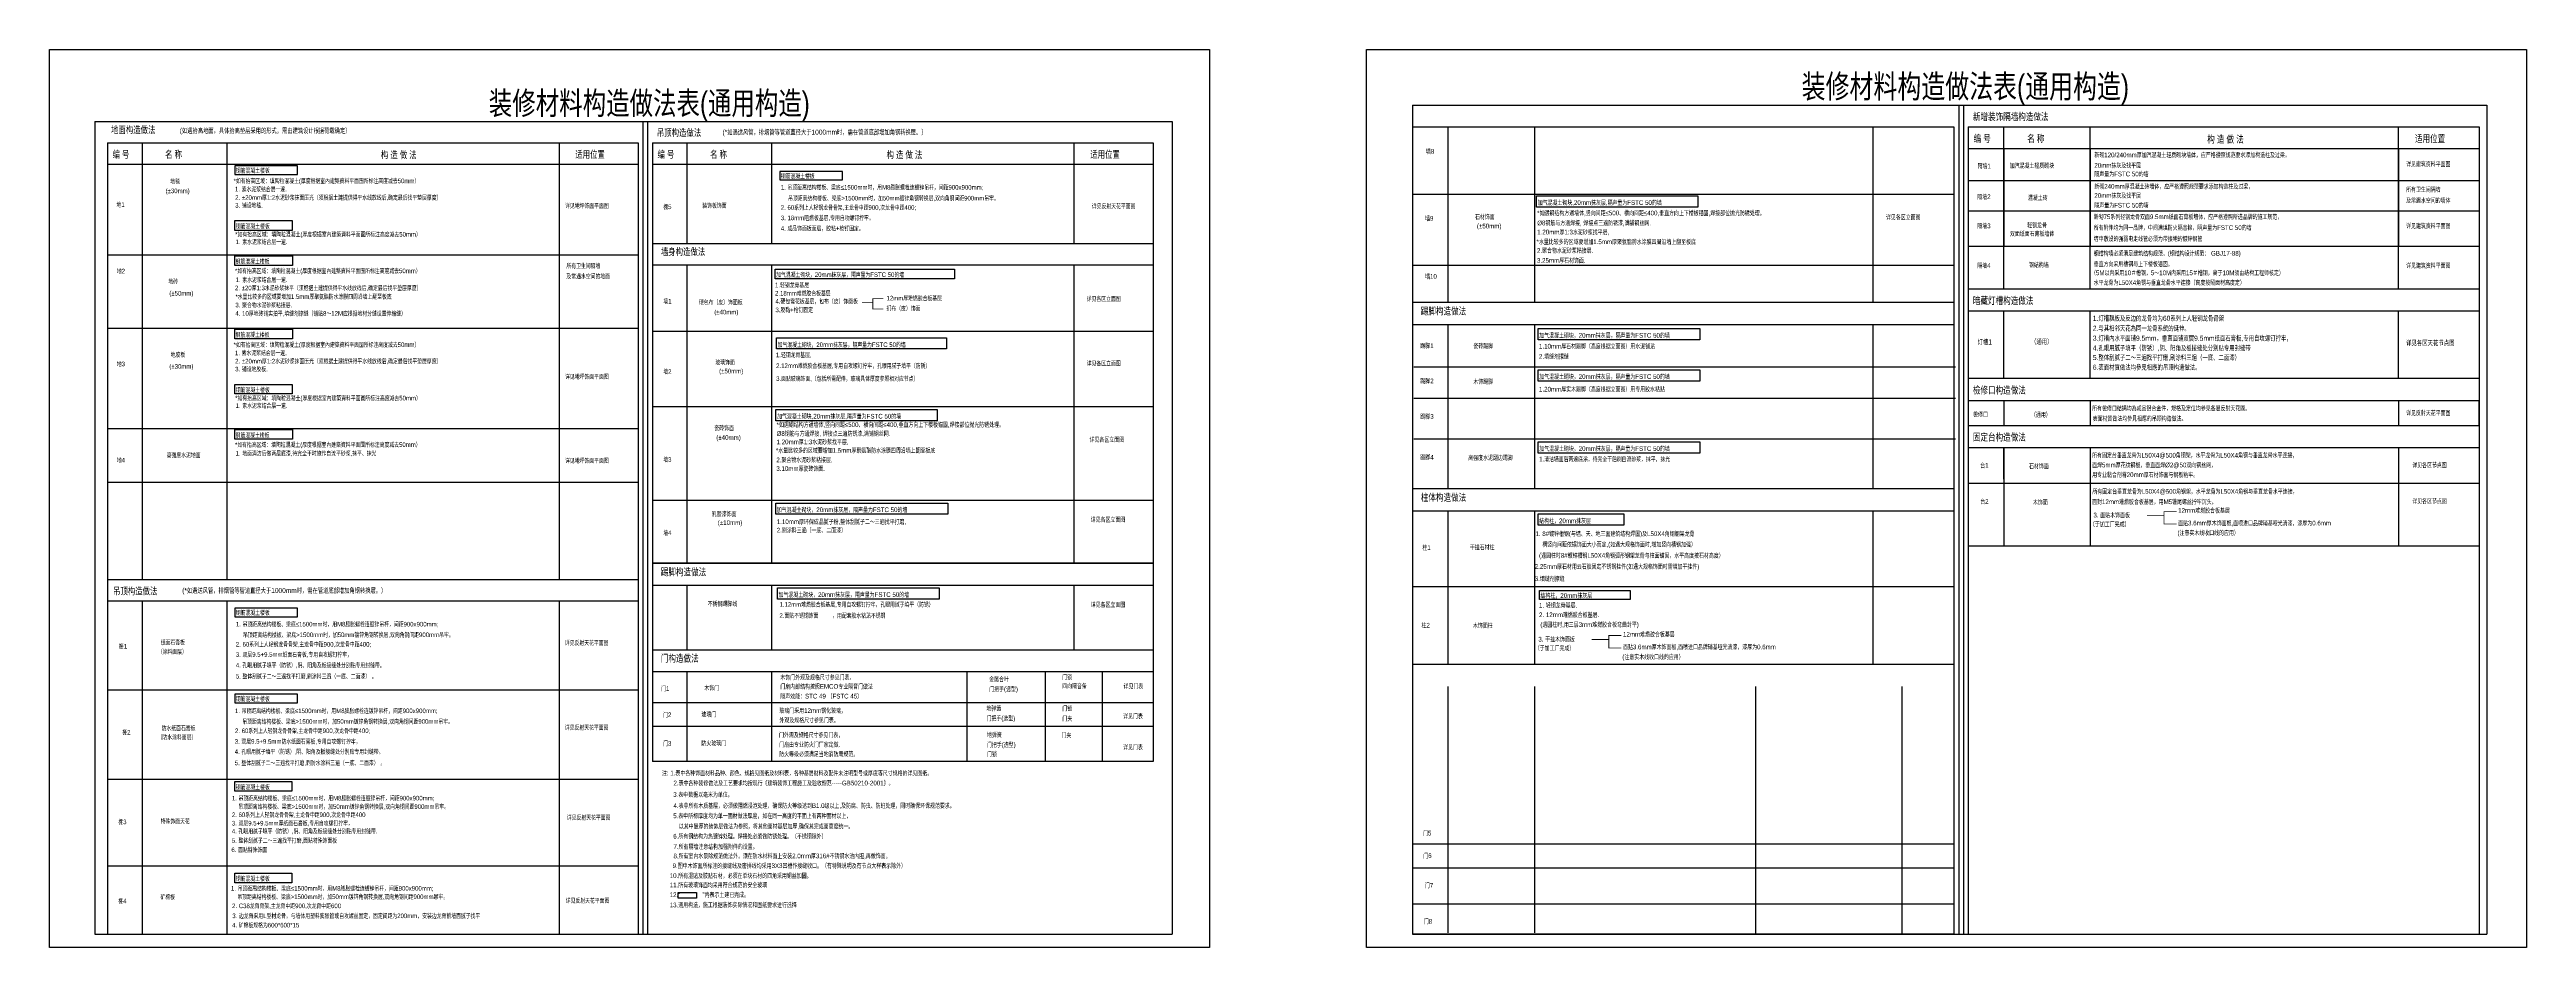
# Model space of a CAD drawing. Header units: millimetres. Extents: x -108685 to 756730, y -311791 to -113.
# Drawn here: x 40106 to 41223, y -518 to -113 of the extents above; entities that cross this region are included whole.
import ezdxf
from ezdxf.enums import TextEntityAlignment as Align

# ---------------------------------------------------------------- set-up
doc = ezdxf.new("R2010")
doc.units = ezdxf.units.MM
doc.layers.add('W-文字', color=35, linetype='Continuous')
doc.layers.add('名称', color=50, linetype='Continuous')
doc.styles.add('-宋体', font='arial.ttf', dxfattribs={"width": 0.75})

msp = doc.modelspace()

# ---------------------------------------------------------------- linework, layer by layer
at = {"layer": 'W-文字', "color": 44}
for points in [[(40105.7, -113), (40628.9, -113), (40628.9, -518.1), (40105.7, -518.1)], [(40699.7, -113), (41222.9, -113), (41222.9, -518.1), (40699.7, -518.1)]]:
    msp.add_lwpolyline(points, close=True, dxfattribs=at)
at = {"layer": '名称', "color": 44}
for p, q in [((40720.4, -138.1), (41205, -138.1)), ((40720.4, -138.1), (40720.4, -512.2)), ((41205, -138.1), (41205, -512.2)), ((40126.1, -145.4), (40612, -145.4)), ((40126.1, -145.4), (40126.1, -512.2)), ((40131.8, -155.1), (40371.2, -155.1)), ((40131.8, -155.1), (40131.8, -512.2)), ((40147.5, -155.1), (40147.5, -352.2)), ((40185.7, -155.1), (40185.7, -352.2)), ((40335.5, -155.1), (40335.5, -352.2)), ((40371.2, -155.1), (40371.2, -512.2)), ((40377.6, -155.1), (40603.5, -155.1)), ((40377.6, -155.1), (40377.6, -434.3)), ((40393.3, -200.5), (40393.3, -155.1)), ((40431.5, -200.5), (40431.5, -155.1)), ((40567.9, -200.5), (40567.9, -155.1)), ((40603.5, -155.1), (40603.5, -434.3)), ((40612, -145.4), (40612, -512.2)), ((40720.4, -147.9), (40720.4, -511.5)), ((40720.4, -147.9), (40964.6, -147.9)), ((40736.4, -147.9), (40736.4, -227.2)), ((40775.4, -147.9), (40775.4, -227.2)), ((40928.2, -227.2), (40928.2, -147.9)), ((40964.6, -147.9), (40964.6, -512.2)), ((40971.1, -147.9), (41201.6, -147.9)), ((40971.1, -147.9), (40971.1, -512.2)), ((40971.1, -147.9), (41201.6, -147.9)), ((40971.1, -147.9), (41201.6, -147.9)), ((40971.1, -147.9), (40971.1, -221.1)), ((40987.1, -221.1), (40987.1, -147.9)), ((41026.1, -221.1), (41026.1, -147.9)), ((41165.2, -221.1), (41165.2, -147.9)), ((41201.6, -147.9), (41201.6, -512.2)), ((41201.6, -147.9), (41201.6, -221.1)), ((40371.2, -164.8), (40131.8, -164.8)), ((40603.5, -164.8), (40377.6, -164.8)), ((40603.5, -164.8), (40377.6, -164.8)), ((41201.6, -157.8), (40971.1, -157.8)), ((41201.6, -157.8), (40971.1, -157.8)), ((41201.6, -157.8), (40971.1, -157.8)), ((40987.1, -157.8), (40987.1, -201.5)), ((41026.1, -157.8), (41026.1, -201.5)), ((41165.2, -157.8), (41165.2, -201.5)), ((40964.8, -178.4), (40720.5, -178.4)), ((41201.6, -172.2), (40971.1, -172.2)), ((41201.6, -185.9), (40971.1, -185.9)), ((40377.6, -200.5), (40603.5, -200.5)), ((40377.6, -200.5), (40603.5, -200.5)), ((40371.2, -205.8), (40131.8, -205.8)), ((40377.6, -210.2), (40603.5, -210.2)), ((40393.3, -344.8), (40393.3, -210.2)), ((40431.5, -344.8), (40431.5, -210.2)), ((40567.9, -344.8), (40567.9, -210.2)), ((40964.8, -210.5), (40720.5, -210.5)), ((41201.6, -201.8), (40971.1, -201.8)), ((41201.6, -221.1), (40971.1, -221.1)), ((40964.6, -227.2), (40720.4, -227.2)), ((41201.6, -231), (40971.1, -231)), ((40971.1, -231), (40971.1, -261.4)), ((40987.1, -261.4), (40987.1, -231)), ((41026.1, -261.4), (41026.1, -231)), ((41165.2, -261.4), (41165.2, -231)), ((41201.6, -231), (41201.6, -261.4)), ((40371.2, -238.9), (40131.8, -238.9)), ((40377.6, -240), (40603.5, -240)), ((40720.4, -237), (40964.6, -237)), ((40736.4, -237), (40736.4, -311.2)), ((40775.4, -237), (40775.4, -311.2)), ((40928.2, -311.2), (40928.2, -237)), ((40965.3, -256.3), (40721, -256.3)), ((41201.6, -261.4), (40971.1, -261.4)), ((40377.6, -274), (40603.5, -274)), ((40965.3, -270.4), (40721, -270.4)), ((40971.1, -271.3), (41201.6, -271.3)), ((40971.1, -271.3), (40971.1, -282.6)), ((40987.1, -271.3), (40987.1, -282.6)), ((41026.1, -271.3), (41026.1, -282.6)), ((41165.2, -271.3), (41165.2, -282.6)), ((41201.6, -282.6), (41201.6, -271.3)), ((40371.2, -284.2), (40131.8, -284.2)), ((40965.3, -288.8), (40721, -288.8)), ((40971.1, -282.6), (41201.6, -282.6)), ((40971.1, -292.5), (41201.6, -292.5)), ((40971.1, -292.5), (40971.1, -325.1)), ((40987.1, -306.8), (40987.1, -292.5)), ((40987.1, -292.5), (40987.1, -337.1)), ((41026.1, -292.5), (41026.1, -337.1)), ((41165.2, -292.5), (41165.2, -337.1)), ((41201.6, -292.5), (41201.6, -325.1)), ((40371.2, -308.4), (40131.8, -308.4)), ((40964.6, -311.2), (40720.4, -311.2)), ((41201.6, -308.8), (40971.1, -308.8)), ((40377.6, -316.3), (40603.5, -316.3)), ((40720.4, -321.1), (40964.6, -321.1)), ((40736.4, -321.1), (40736.4, -390.5)), ((40775.4, -321.1), (40775.4, -390.5)), ((40928.2, -390.5), (40928.2, -321.1)), ((40377.6, -344.8), (40603.5, -344.8)), ((40603.5, -344.8), (40377.6, -344.8)), ((41201.6, -337.1), (40971.1, -337.1)), ((40371.2, -352.2), (40131.8, -352.2)), ((40377.6, -354.7), (40603.5, -354.7)), ((40393.3, -383.8), (40393.3, -354.7)), ((40431.5, -383.8), (40431.5, -354.7)), ((40567.9, -383.8), (40567.9, -354.7)), ((40964.6, -355.4), (40720.4, -355.4)), ((40371.2, -361.9), (40131.8, -361.9)), ((40147.5, -361.9), (40147.5, -512.2)), ((40185.7, -361.9), (40185.7, -512.2)), ((40335.5, -361.9), (40335.5, -512.2)), ((40377.6, -383.8), (40603.5, -383.8)), ((40964.6, -390.5), (40720.4, -390.5)), ((40964.6, -390.5), (40720.4, -390.5)), ((40371.2, -402), (40131.8, -402)), ((40603.5, -393.7), (40377.6, -393.7)), ((40393.3, -434.3), (40393.3, -393.7)), ((40431.5, -434.3), (40431.5, -393.7)), ((40519.5, -434.3), (40519.5, -393.7)), ((40554.9, -434.3), (40554.9, -393.7)), ((40580.6, -434.3), (40580.6, -393.7)), ((40736.4, -400.4), (40736.4, -511.5)), ((40775.4, -400.4), (40775.4, -511.5)), ((40875.1, -400.4), (40875.1, -512.2)), ((40941.1, -400.4), (40941.1, -512.2)), ((40603.5, -407.7), (40377.6, -407.7)), ((40603.5, -407.7), (40377.6, -407.7)), ((40603.5, -418.5), (40377.6, -418.5)), ((40603.5, -434.3), (40377.6, -434.3)), ((40371.2, -442.4), (40131.8, -442.4)), ((40964.8, -471.5), (40720.6, -471.5)), ((40371.2, -481.5), (40131.8, -481.5)), ((40964.6, -482.4), (40720.4, -482.4)), ((40964.6, -498.6), (40720.4, -498.6)), ((40126.1, -512.2), (40612, -512.2)), ((40131.8, -512.2), (40603.5, -512.2)), ((40964.6, -512.2), (40720.4, -512.2)), ((40720.4, -512.2), (41205, -512.2))]:
    msp.add_line(p, q, dxfattribs=at)
for points in [[(40966.8, -138.1), (40966.8, -512.2)], [(40968.9, -138.1), (40968.9, -512.2)], [(40373.3, -145.4), (40373.3, -512.2)], [(40375.4, -145.4), (40375.4, -512.2)]]:
    msp.add_lwpolyline(points, dxfattribs=at)
for points in [[(40189.3, -169.4), (40217.5, -169.4), (40217.5, -165.5), (40189.3, -165.5)], [(40435.1, -171.8), (40463.3, -171.8), (40463.3, -168), (40435.1, -168)], [(40776.3, -179), (40849.2, -179), (40849.2, -184.1), (40776.3, -184.1)], [(40189.3, -190.2), (40215.1, -190.2), (40215.1, -194.6), (40189.3, -194.6)], [(40189.3, -206.1), (40215.2, -206.1), (40215.2, -210.4), (40189.3, -210.4)], [(40433, -212.1), (40513.9, -212.1), (40513.9, -216.4), (40433, -216.4)], [(40189.3, -239.2), (40215.2, -239.2), (40215.2, -243.5), (40189.3, -243.5)], [(40433.6, -243.1), (40510.2, -243.1), (40510.2, -248.1), (40433.6, -248.1)], [(40777.1, -238.9), (40850, -238.9), (40850, -244), (40777.1, -244)], [(40189.3, -264.1), (40215.1, -264.1), (40215.1, -268.4), (40189.3, -268.4)], [(40777.1, -257.5), (40850, -257.5), (40850, -262.6), (40777.1, -262.6)], [(40433.2, -275.4), (40506.1, -275.4), (40506.1, -280.5), (40433.2, -280.5)], [(40189.3, -284.5), (40215.2, -284.5), (40215.2, -288.8), (40189.3, -288.8)], [(40777.1, -290), (40850, -290), (40850, -295.1), (40777.1, -295.1)], [(40433.2, -317.6), (40510.8, -317.6), (40510.8, -322.7), (40433.2, -322.7)], [(40777.1, -322.5), (40815.8, -322.5), (40815.8, -327.6), (40777.1, -327.6)], [(40434, -355.9), (40506.9, -355.9), (40506.9, -361), (40434, -361)], [(40777.7, -357), (40818.6, -357), (40818.6, -361.2), (40777.7, -361.2)], [(40189.3, -368.9), (40217.5, -368.9), (40217.5, -365), (40189.3, -365)], [(40189.3, -407.8), (40217.5, -407.8), (40217.5, -403.9), (40189.3, -403.9)], [(40189.2, -443.3), (40215, -443.3), (40215, -447.6), (40189.2, -447.6)], [(40189.2, -484.6), (40215, -484.6), (40215, -488.9), (40189.2, -488.9)], [(40389.2, -493.4), (40397.5, -493.4), (40397.5, -495.9), (40389.2, -495.9)]]:
    msp.add_lwpolyline(points, close=True, dxfattribs=at)
for points, const_width in [([(40472.2, -227.1), (40477, -227.1)], 0.354), ([(40481.8, -225.4), (40477, -225.4), (40477, -230.1), (40481.8, -230.1)], 0.354), ([(41051.7, -323.3), (41059.4, -323.3)], 0.361), ([(41065.1, -321.5), (41059.4, -321.5), (41059.4, -327.1), (41065.1, -327.1)], 0.361), ([(40801.3, -379.2), (40809, -379.2)], 0.361), ([(40814.7, -377.4), (40809, -377.4), (40809, -383), (40814.7, -383)], 0.361)]:
    msp.add_lwpolyline(points, dxfattribs=dict(at, const_width=const_width))

# ---------------------------------------------------------------- texts
at = {"layer": '名称', "color": 44, "style": '-宋体', "width": 0.75}
for height, p in [(10.551, (40969.8, -124.3)), (10.343, (40376.2, -132))]:
    msp.add_text('装修材料构造做法表(通用构造)', height=height, dxfattribs=at).set_placement(p, align=Align.TOP_CENTER)
for s, height, p in [('新增装饰隔墙构造做法', 3.25, (40973.2, -144.9)), ('地面构造做法', 3.18, (40133.4, -150.8)), ('(如遇抬高地面，具体抬高垫层采用的形式，需由建筑设计根据荷载确定）', 2.263, (40164.4, -150.7)), ('吊顶构造做法', 3.18, (40379.6, -152.1)), ('(*如遇送风管，排烟管等管道直径大于1000mm时，需在管道底部增加角钢转换层。）', 2.263, (40409.2, -151.4)), ('编 号', 3.25, (40973.5, -154.8)), ('名 称', 3.25, (40997.7, -154.8)), ('构 造 做 法', 3.25, (41078.9, -155.1)), ('适用位置', 3.25, (41172.6, -154.8)), ('编 号', 3.18, (40134.1, -161.9)), ('名 称', 3.18, (40157.8, -161.9)), ('钢筋混凝土楼板', 2.08, (40189.7, -168.6)), ('构 造 做 法', 3.18, (40255.1, -162.1)), ('适用位置', 3.18, (40342.8, -161.9)), ('编 号', 3.18, (40379.9, -161.9)), ('名 称', 3.18, (40403.6, -161.9)), ('构 造 做 法', 3.18, (40483.2, -162.1)), ('适用位置', 3.18, (40575.1, -161.9)), ('墙8', 2.12, (40726.5, -160)), ('隔墙1', 2.12, (40975.3, -166.6)), ('加汽混凝土轻质砌块', 2.12, (40989.8, -166.4)), ('新砌120/240mm厚加汽混凝土轻质砌块墙体，应严格遵照规范要求添加构造柱及过梁，', 2.121, (41028, -161.6)), ('20mm抹灰及找平层', 2.12, (41028, -166.3)), ('详见建筑资料平面图', 2.12, (41168.6, -165.7)), ('(%%P30mm)', 2.08, (40158, -177.8)), ('地毯', 2.08, (40160.1, -173.5)), ('*如有抬高区域：填陶粒混凝土(厚度根据室內建築資料平面圖所标注高度减去50mm）', 2.079, (40188.7, -173.3)), ('1. 素水泥浆结合层一遍.', 2.079, (40189.3, -177)), ('2. %%P20mm厚1:2水泥砂浆抹面压光（须根据土建提供得平水线放线后,确定最后找平垫层厚度）', 2.079, (40189.4, -180.8)), ('钢筋混凝土楼板', 2.08, (40435.5, -171.1)), ('1. 吊顶距离结构楼板、梁底≤1500mm时，用M8膨胀螺栓连镀锌吊杆，间距900x900mm;', 2.079, (40435.5, -176.2)), ('吊顶距离结构楼板、梁底>1500mm时，加50mm镀锌角钢转换层,双向角钢间距900mm吊牢。', 2.079, (40438.8, -181.1)), ('隔墙2', 2.12, (40975.2, -180.5)), ('混凝土砖', 2.12, (40998, -180.9)), ('新砌240mm厚混凝土砖墙体，应严格遵照规范要求添加构造柱及过梁，', 2.121, (41028, -175.8)), ('隔声量为FSTC 50的墙', 2.121, (41028, -170.2)), ('20mm抹灰及找平层', 2.12, (41028, -179.9)), ('所有卫生间隔墙', 2.12, (41168.6, -177.2)), ('地1', 2.08, (40135.9, -184)), ('3. 铺设地毯.', 2.08, (40189.4, -184.3)), ('详见地坪饰面平面图', 2.08, (40338.2, -184.5)), ('棚5', 2.08, (40382.5, -185)), ('装饰板饰面', 2.08, (40400.1, -184.4)), ('3. 18mm阻燃板基层,专用自攻螺钉拧牢，', 2.079, (40435.5, -190)), ('2. 60系列上人轻钢龙骨骨架,主龙骨中距900,次龙骨中距400;', 2.079, (40435.5, -185.3)), ('详见反射天花平面图', 2.08, (40575.8, -184.7)), ('墙9', 2.12, (40726.1, -190.2)), ('石材饰面', 2.12, (40748.6, -189.5)), ('*如遇钢结构方通墙体,竖向间距≤500、横向间距≤400,垂直方向上下楼板锚固,焊接部位抛光防锈处理。', 2.121, (40776.7, -187.8)), ('%%C8钢筋与方通焊接, 焊接点三遍防锈漆,满铺钢丝网.', 2.121, (40776.7, -192.3)), ('加气混凝土砌块,20mm抹灰层,隔声量为FSTC 50的墙', 2.121, (40776.9, -183.1)), ('详见各区立面图', 2.12, (40934, -189.7)), ('新砌75系列轻钢龙骨双面9.5mm纸面石膏板墙体，应严格遵照所选品牌的施工规范，', 2.121, (41027.7, -189.5)), ('隔声量为FSTC 50的墙', 2.121, (41028, -184.3)), ('及常遇水空间的墙体', 2.12, (41168.6, -182.1)), ('*如有抬高区域：填陶粒混凝土(厚度根据室內建築資料平面圖所标注高度减去50mm）', 2.079, (40189.4, -197.4)), ('1. 素水泥浆结合层一遍.', 2.079, (40189.6, -200.8)), ('钢筋混凝土楼板', 2.08, (40189.7, -193.7)), ('4. 成品饰面板面层，胶粘+枪钉固定。', 2.079, (40435.5, -194.7)), ('(%%P50mm)', 2.12, (40749.5, -193.7)), ('*水量比较多的区域要增加1.5mm厚聚氨酯防水涂膜四周沿墙上翻至板底', 2.121, (40776.4, -200.8)), ('1.20mm厚1:3水泥砂浆找平层,', 2.121, (40776.7, -196.4)), ('隔墙3', 2.12, (40975.2, -193.6)), ('双面纸面石膏板墙体', 2.12, (40989.9, -197.1)), ('轻钢龙骨', 2.12, (40997.7, -193.3)), ('所有附件均为同一品牌，中间满填防火隔音棉，隔声量为FSTC 50的墙', 2.121, (41027.7, -194.4)), ('墙中敷设的强弱电走线管必须为带接地的镀锌钢管', 2.121, (41027.7, -199.4)), ('详见建筑资料平面图', 2.12, (41168.6, -193.6)), ('地2', 2.08, (40136, -214)), ('*如有抬高区域：填陶粒混凝土(厚度根据室內建築資料平面圖所标注高度减去50mm）', 2.079, (40189.3, -213.9)), ('钢筋混凝土楼板', 2.08, (40189.6, -209.6)), ('所有卫生间隔墙', 2.08, (40338.8, -211.6)), ('墙身构造做法', 3.18, (40381.4, -205.8)), ('2.聚合物水泥砂浆粘接层.', 2.121, (40776.6, -204.7)), ('3.25mm厚石材饰面.', 2.121, (40776.6, -209.2)), ('隔墙4', 2.12, (40975.2, -211.5)), ('钢结构墙', 2.12, (40998.5, -211.2)), ('钢结构墙必须满足建筑结构规范，(钢结构设计规范： GBJ17-88)', 2.121, (41027.7, -206)), ('垂直方向采用槽钢与上下楼板锚固，', 2.121, (41027.7, -210.8)), ('详见建筑资料平面图', 2.12, (41168.6, -211.5)), (' 地砖', 2.08, (40158.5, -218.6)), ('(%%P50mm)', 2.08, (40159.7, -224)), ('2. %%P20厚1:3水泥砂浆抹平（须根据土建提供得平水线放线后,确定最后找平垫层厚度）', 2.079, (40189.3, -221.6)), ('*水量比较多的区域要增加1.5mm厚聚氨酯防水涂膜四周沿墙上翻至板底', 2.079, (40189.5, -225.5)), ('1. 素水泥浆结合层一遍.', 2.079, (40189.6, -217.9)), ('及常遇水空间的地面', 2.08, (40338.8, -216.3)), ('2.18mm难燃胶合板基层', 2.079, (40432.9, -224)), ('1.轻钢龙骨基层', 2.08, (40432.9, -220.3)), ('加气混凝土砌块，20mm抹灰层，隔声量为FSTC 50的墙', 2.079, (40433.4, -215.6)), ('墙10', 2.12, (40726.1, -216.4)), ('水平龙骨为L50X4角钢与垂直龙骨水平连接（高度按照面材高度定）', 2.121, (41027.7, -219.2)), ('（5M以内采用10＃槽钢，5～10M内采用15＃槽钢，高于10M须由结构工程师核定）', 2.121, (41026.5, -214.8)), ('4. 10厚地砖铺实拍平,填缝剂擦缝（铺贴8～12M应根据地材分缝设置伸缩缝）', 2.079, (40189.5, -233.1)), ('3. 聚合物水泥砂浆粘接层.', 2.079, (40189.5, -229.3)), ('墙1', 2.08, (40382.5, -227.6)), ('硬包布（皮）饰面板', 2.08, (40398.6, -228)), ('(%%P40mm)', 2.08, (40405.5, -232.5)), ('4.硬包雪花板基层，包布（皮）饰面板', 2.079, (40433.1, -227.6)), ('3.胶黏+枪钉固定', 2.08, (40433.1, -231.5)), ('扪布（皮）饰面', 2.08, (40483.2, -230.8)), ('12mm厚难燃胶合板基层', 2.079, (40483.2, -226.2)), ('详见各区立面图', 2.08, (40573.5, -226.5)), ('踢脚构造做法', 3.25, (40724.2, -232.6)), ('暗藏灯槽构造做法', 3.25, (40973.2, -227.9)), ('1.灯槽飘板及反边的龙骨均为60系列上人轻钢龙骨骨架', 2.309, (41027.3, -235.4)), ('*如有抬高区域：填陶粒混凝土(厚度根据室內建築資料平面圖所标注高度减去50mm）', 2.079, (40188.7, -247.2)), ('钢筋混凝土楼板', 2.08, (40189.6, -242.7)), ('加气混凝土砌块，20mm抹灰层，隔声量为FSTC 50的墙', 2.079, (40434.1, -247.2)), ('踢脚1', 2.12, (40724, -247.7)), ('瓷砖踢脚', 2.12, (40747.9, -247.8)), ('加气混凝土砌块，20mm抹灰层，隔声量为FSTC 50的墙', 2.121, (40777.6, -243)), ('1.10mm厚石材踢脚（高度根据立面图）用水泥铺贴', 2.121, (40777.5, -247.9)), ('灯槽1', 2.31, (40975.3, -246.1)), ('（通用）', 2.31, (40999.4, -245.9)), ('3.灯槽內水平面铺9.5mm，垂直面铺双层9.5mm纸面石膏板,专用自攻螺钉拧牢，', 2.309, (41027.3, -244.4)), ('2.与其相邻天花為同一龙骨系统的延伸。', 2.309, (41027.3, -239.9)), ('详见各区天花节点图', 2.31, (41168.6, -246.5)), ('地3', 2.08, (40136, -255.9)), ('(%%P30mm)', 2.08, (40159.7, -257)), ('地胶板', 2.08, (40160.3, -251.7)), ('1. 素水泥浆结合层一遍.', 2.079, (40189.3, -250.9)), ('2. %%P20mm厚1:2水泥砂浆抹面压光（须根据土建提供得平水线放线后,确定最后找平垫层厚度）', 2.079, (40189.4, -254.6)), ('3. 铺设地胶板.', 2.08, (40189.4, -258.2)), ('墙2', 2.08, (40382.5, -259.3)), ('玻璃饰面', 2.08, (40406, -255.1)), ('(%%P50mm)', 2.08, (40407.7, -259.1)), ('1.轻钢龙骨基层,', 2.08, (40433.3, -251.8)), ('2.12mm难燃胶合板基层,专用自攻螺钉拧牢，孔眼用腻子填平（防锈）', 2.079, (40433.4, -256.7)), ('详见各区立面图', 2.08, (40573.5, -255.6)), ('2.填缝剂擦缝', 2.12, (40777.5, -252.5)), ('4.孔眼用腻子填平（防锈）,阴、阳角及板接缝处分别贴专用封缝带', 2.309, (41027.3, -248.8)), ('5.整体刮腻子二～三遍找平打磨,刷涂料三遍（一底、二面漆）', 2.309, (41027.3, -253.1)), ('6.表面材質做法均參見相應的吊顶构造做法。', 2.309, (41027.3, -257.5)), ('钢筋混凝土楼板', 2.08, (40189.7, -267.6)), ('详见地坪饰面平面图', 2.08, (40338.2, -261.6)), ('3.面贴玻璃饰面,（包括所需配件，玻璃具体厚度参照相对应节点）', 2.079, (40433.4, -262.5)), ('踢脚2', 2.12, (40724, -263.6)), ('木饰踢脚', 2.12, (40747.9, -263.8)), ('加气混凝土砌块，20mm抹灰层，隔声量为FSTC 50的墙', 2.121, (40777.6, -261.6)), ('1.20mm厚实木踢脚（高度根据立面图）用专用胶水粘贴', 2.121, (40777.5, -267.3)), ('檢修口构造做法', 3.25, (40973.2, -268.3)), ('*如有抬高区域：填陶粒混凝土(厚度根据室內建築資料平面圖所标注高度减去50mm）', 2.079, (40189.4, -271.3)), ('1. 素水泥浆结合层一遍.', 2.079, (40189.6, -274.7)), ('加气混凝土砌块,20mm抹灰层,隔声量为FSTC 50的墙', 2.121, (40433.8, -279.5)), ('踢脚3', 2.12, (40724, -279.6)), ('檢修口', 2.12, (40973.3, -278.6)), ('（通用）', 2.12, (40999.4, -278.8)), ('所有檢修口結搆均為成品铝合金件，規格及定位均參見各層反射天花圖。', 2.121, (41027, -275.9)), ('表面材質做法均參見相應的吊顶构造做法。', 2.121, (41027.2, -280.5)), ('详见反射天花平面图', 2.12, (41168.6, -278)), ('*如有抬高区域：填陶粒混凝土(厚度根据室內建築資料平面圖所标注高度减去50mm）', 2.079, (40189.3, -292.3)), ('钢筋混凝土楼板', 2.08, (40189.6, -288)), ('瓷砖饰面', 2.12, (40405.5, -284.8)), ('(%%P40mm)', 2.12, (40406.4, -289.1)), ('*如遇钢结构方通墙体,竖向间距≤500、横向间距≤400,垂直方向上下楼板锚固,焊接部位抛光防锈处理。', 2.121, (40433.6, -283.3)), ('%%C8钢筋与方通焊接, 焊接点三遍防锈漆,满铺钢丝网.', 2.121, (40433.6, -287.3)), ('1.20mm厚1:3水泥砂浆找平层,', 2.121, (40433.6, -291.1)), ('详见各区立面图', 2.12, (40574.8, -290)), ('固定台构造做法', 3.25, (40973.2, -289.5)), ('地4', 2.08, (40136, -299.3)), ('高强度水泥地面', 2.08, (40158.5, -297)), ('1. 地面清洁后做两层底漆,待完全干时施作自流平砂浆,抹平、抹光', 2.079, (40189.6, -296.2)), ('详见地坪饰面平面图', 2.08, (40338.2, -299.5)), ('墙3', 2.08, (40382.5, -299)), ('*水量比较多的区域要增加1.5mm厚聚氨酯防水涂膜四周沿墙上翻至板底', 2.121, (40433.3, -294.9)), ('2.聚合物水泥砂浆粘接层.', 2.121, (40433.5, -299.2)), ('3.10mm厚瓷砖饰面.', 2.121, (40433.5, -303.1)), ('踢脚4', 2.12, (40724, -298)), ('高强度水泥翻边踢脚', 2.12, (40745.6, -298.2)), ('加气混凝土砌块，20mm抹灰层，隔声量为FSTC 50的墙', 2.121, (40777.6, -294.1)), ('1.清洁墙面后两遍底涂，待完全干后刷自流砂浆，抹平，抹光', 2.079, (40777.6, -298.8)), ('台1', 2.12, (40976.5, -301.7)), ('石材饰面', 2.12, (40998.5, -302)), ('所有固定台垂直龙骨为L50X4@500角钢架，水平龙骨为L50X4角钢与垂直龙骨水平连接，', 2.121, (41027, -297.1)), ('面焊5mm厚花纹钢板，垂直面焊%%C2@50双向钢丝网，', 2.121, (41027, -301.5)), ('详见各区节点图', 2.12, (41171.4, -301.5)), ('用专业黏合剂将20mm厚石材饰面与钢板粘牢。', 2.121, (41027, -305.9)), ('所有固定台垂直龙骨为L50X4@500角钢架，水平龙骨为L50X4角钢与垂直龙骨水平连接，', 2.121, (41027.1, -313.4)), ('乳胶漆饰面', 2.12, (40404.4, -323.6)), ('加气混凝土砌块，20mm抹灰层，隔声量为FSTC 50的墙', 2.121, (40433.7, -321.7)), ('详见各区立面图', 2.12, (40575.3, -326.1)), ('柱体构造做法', 3.25, (40724.2, -316.7)), ('台2', 2.12, (40976.5, -318)), ('木饰面', 2.12, (41000.3, -318.3)), ('面封12mm难燃胶合板基层，用M5锥尾螺丝拧牢沉头，', 2.121, (41027, -318.1)), ('3. 面贴木饰面板', 2.12, (41027.6, -324.1)), ('12mm难燃胶合板基层', 2.121, (41065.8, -322)), ('详见各区节点图', 2.12, (41171.4, -317.8)), ('墙4', 2.08, (40382.5, -332.1)), ('(%%P10mm)', 2.12, (40407.1, -327.5)), ('1.10mm厚环保成品腻子粉,整体刮腻子二～三遍找平打磨,', 2.121, (40433.7, -327.1)), ('2.刷涂料三遍（一底、二面漆）', 2.121, (40433.7, -330.9)), ('1. 8#镀锌槽钢(与墙、天、地三面建筑结构焊固)及L50X4角钢钢架龙骨', 2.121, (40775.9, -332.5)), ('结构柱，20mm抹灰层', 2.121, (40777.6, -326.7)), ('    横竖向间距依据饰面大小而定,(如遇大规格饰面时,增加竖向槽钢加强）', 2.121, (40775.9, -337.3)), ('（于加工厂完成）', 2.12, (41026, -328.2)), ('(注意实木线收口线的应用）', 2.121, (41065.5, -332.1)), ('面贴3.6mm厚木饰面板,面喷进口品牌硝基哑光清漆，漆厚为0.6mm', 2.121, (41065.8, -327.7)), ('柱1', 2.12, (40724.9, -338.8)), ('干挂石材柱', 2.12, (40746.3, -338.6)), ('2.25mm厚石材用云石胶固定不锈钢挂件(如遇大规格饰面时需增加干挂件)', 2.121, (40775.6, -347.3)), ('(遇圆柱时8#镀锌槽钢L50X4角钢弧形钢架龙骨与柱面锚固，水平高度按石材高度）', 2.121, (40777.5, -342.3)), ('吊顶构造做法', 3.18, (40134.3, -358.9)), ('(*如遇送风管，排烟管等管道直径大于1000mm时，需在管道底部增加角钢转换层。）', 2.263, (40165.5, -358.2)), ('踢脚构造做法', 3.25, (40381.4, -350.3)), ('3.填缝剂擦缝', 2.12, (40775.6, -352.8)), ('钢筋混凝土楼板', 2.08, (40189.7, -368.1)), ('不锈钢踢脚线', 2.12, (40402.5, -364.1)), ('加气混凝土砌块，20mm抹灰层，隔声量为FSTC 50的墙', 2.121, (40434.5, -360)), ('2.面贴不锈钢饰面', 2.08, (40434.9, -369.4)), ('1.12mm难燃胶合板基层,专用自攻螺钉拧牢，孔眼用腻子填平（防锈）', 2.079, (40434.9, -364.4)), ('，用配套胶水粘贴不锈钢', 2.079, (40458.7, -369.4)), ('详见各区立面图', 2.12, (40575.3, -364.5)), ('2. 12mm难燃胶合板基层.', 2.121, (40777.5, -369.1)), ('1. 轻钢龙骨基层.', 2.12, (40777.5, -364.8)), ('结构柱，20mm抹灰层', 2.121, (40778.2, -360.4)), ('  纸面石膏板', 2.08, (40154.3, -381.5)), ('1. 吊顶距离结构楼板、梁底≤1500mm时，用M8膨胀螺栓连镀锌吊杆，间距900x900mm;', 2.079, (40189.7, -373.3)), ('吊顶距离结构楼板、梁底>1500mm时，加50mm镀锌角钢转换层,双向角钢间距900mm吊牢。', 2.079, (40192.9, -378.1)), ('详见反射天花平面图', 2.08, (40338.1, -381.7)), ('柱2', 2.12, (40724.5, -373.8)), ('木饰面柱', 2.12, (40747.7, -373.9)), ('3. 干挂木饰面板', 2.12, (40777.2, -380.1)), ('(遇圆柱时,用三层3mm难燃胶合板弯曲封平)', 2.121, (40778.1, -373.5)), ('12mm难燃胶合板基层', 2.121, (40815.4, -377.9)), ('棚1', 2.08, (40137, -383.3)), ('（涂料面层）', 2.08, (40154.5, -385.7)), ('3. 双层9.5+9.5mm纸面石膏板,专用自攻螺钉拧牢，', 2.079, (40189.7, -387)), ('4. 孔眼用腻子填平（防锈）,阴、阳角及板接缝处分别贴专用封缝带。', 2.079, (40189.7, -391.8)), ('2. 60系列上人轻钢龙骨骨架,主龙骨中距900,次龙骨中距400;', 2.079, (40189.7, -382.4)), ('门构造做法', 3.25, (40381.4, -389.3)), ('（于加工厂完成）', 2.12, (40775.6, -384.1)), ('(注意实木线收口线的应用）', 2.121, (40815.1, -388.1)), ('面贴3.6mm厚木饰面板,面喷进口品牌硝基哑光清漆，漆厚为0.6mm', 2.121, (40815.4, -383.6)), ('5. 整体刮腻子二～三遍找平打磨,刷涂料三遍（一底、二面漆） 。', 2.079, (40189.7, -396.8)), ('门1', 2.12, (40381.5, -402.4)), ('木饰门', 2.12, (40401, -402.1)), ('木饰门外观及规格尺寸参见门表，', 2.121, (40435.3, -397.3)), ('门扇内部结构按照EMCO专业隔音门做法', 2.121, (40435.3, -401.4)), ('金属合叶', 2.12, (40529.5, -398.1)), ('门把手(选型)', 2.12, (40529.5, -402.6)), ('门锁', 2.12, (40562.4, -397.2)), ('四向隔音条', 2.12, (40562.4, -401.2)), ('详见门表', 2.12, (40590.1, -401.3)), ('1. 吊顶距离结构楼板、梁底≤1500mm时，用M8膨胀螺栓连镀锌吊杆，间距900x900mm;', 2.079, (40189.3, -412.4)), ('钢筋混凝土楼板', 2.08, (40189.7, -407)), ('门2', 2.12, (40382.4, -414.2)), ('玻璃门', 2.12, (40399.7, -414)), ('玻璃门采用12mm钢化玻璃，', 2.121, (40434.9, -412.3)), ('隔声效能：STC 49 （FSTC 45）', 2.121, (40435.3, -405.8)), ('地弹簧', 2.12, (40528.3, -411.3)), ('门锁', 2.12, (40562.5, -411.3)), ('详见门表', 2.12, (40589.9, -414.8)), ('棚2', 2.08, (40138.5, -422.1)), ('（防水涂料面层）', 2.08, (40154.4, -424.3)), ('防水纸面石膏板', 2.08, (40156.2, -420.2)), ('3. 双层9.5+9.5mm防水纸面石膏板,专用自攻螺钉拧牢，', 2.079, (40189.2, -426.2)), ('2. 60系列上人轻钢龙骨骨架,主龙骨中距900,次龙骨中距400;', 2.079, (40189.3, -421.4)), ('吊顶距离结构楼板、梁底>1500mm时，加50mm镀锌角钢转换层,双向角钢间距900mm吊牢。', 2.079, (40192.6, -417.2)), ('详见反射天花平面图', 2.08, (40338.1, -419.9)), ('门外观及规格尺寸参见门表，', 2.121, (40434.7, -423.3)), ('外观及规格尺寸参见门表。', 2.121, (40434.9, -416.6)), ('门把手(选型)', 2.12, (40528.3, -415.8)), ('地弹簧', 2.12, (40528.5, -423.2)), ('门夹', 2.12, (40562.1, -423.4)), ('门夹', 2.12, (40562.5, -415.9)), ('4. 孔眼用腻子填平（防锈）,阴、阳角及板接缝处分别贴专用封缝带。', 2.079, (40189.2, -430.8)), ('5. 整体刮腻子二～三遍找平打磨,刷防水涂料三遍（一底、二面漆） 。', 2.079, (40189.2, -435.9)), ('门3', 2.12, (40382.4, -427.1)), ('防火玻璃门', 2.12, (40399.7, -427)), ('防火等级必须满足当地消防局规范。', 2.121, (40434.8, -431.9)), ('门扇由专业防火门厂家定做.', 2.121, (40434.8, -427.6)), ('门把手(选型)', 2.12, (40528.5, -427.7)), ('门锁', 2.12, (40528.5, -431.9)), ('详见门表', 2.12, (40589.9, -428.8)), ('钢筋混凝土楼板', 2.08, (40189.7, -446.8)), ('注: 1.表中各种饰面材料品种、颜色、规格见图纸及材料表，各种基层材料及配件未注明型号或厚度等尺寸规格的详见图纸。', 2.121, (40381.9, -440.5)), ('2.表中各种装修做法及工艺要求均按现行《建筑装饰工程施工及验收规范-----GB50210-2001》。', 2.121, (40387.1, -445)), ('1. 吊顶距离结构楼板、梁底≤1500mm时，用M8膨胀螺栓连镀锌吊杆，间距900x900mm;', 2.079, (40187.9, -451.8)), ('2. 60系列上人轻钢龙骨骨架,主龙骨中距900,次龙骨中距400', 2.079, (40187.9, -459.3)), ('吊顶距离结构楼板、梁底>1500mm时，加50mm镀锌角钢转换层,双向角钢间距900mm吊牢。', 2.079, (40190.8, -455.6)), ('详见反射天花平面图', 2.08, (40339, -460.5)), ('3.表中数据以毫米为单位。', 2.121, (40387, -450.2)), ('5.表中所标厚度均为单一面材做法厚度，如在同一高度的平面上有两种面材以上，', 2.121, (40387, -459.8)), ('4.表中所有木质基层，必须做阻燃浸泡处理，确保防火等级达到B1.0级以上,及防腐、防虫、防蛀处理，同时确保环保规范要求。', 2.121, (40387.1, -455.2)), ('棚3', 2.08, (40136.7, -462.5)), ('特殊饰面天花', 2.08, (40155.8, -462.2)), ('3. 双层9.5+9.5mm厚纸面石膏板,专用自攻螺钉拧牢，', 2.079, (40187.9, -463.1)), ('4. 孔眼用腻子填平（防锈）,阴、阳角及板接缝处分别贴专用封缝带.', 2.079, (40187.9, -466.7)), ('5. 整体刮腻子二～三遍找平打磨,面贴特殊饰面板', 2.079, (40187.9, -470.9)), ('6.所有钢结构为热镀锌处理。焊接处必须做防锈处理。（不锈钢除外）', 2.121, (40387, -469)), ('以其中最厚的装饰层做法为参照，将其他面材基层加厚,确保其完成面高度统一。', 2.121, (40389.5, -464.5)), ('门5', 2.12, (40725.2, -467.6)), ('6. 面贴特殊饰面', 2.08, (40187.7, -475.1)), ('9.图中木饰面所标注的接缝线及密拼线均采用3X3凹槽作接缝收口。（有特殊说明及有节点大样表示除外）', 2.121, (40386.7, -482.3)), ('7.所有隔墙注意结构加强附件的设置。', 2.121, (40387.1, -473.7)), ('8.所有室内水景除规范做法外，须在防水材料面上安装2.0mm厚316#不锈钢水池内胆,再做饰面。', 2.121, (40387.1, -477.9)), ('门6', 2.12, (40725.3, -477.8)), ('1. 吊顶距离结构楼板、梁底≤1500mm时，用M8膨胀螺栓连镀锌吊杆，间距900x900mm;', 2.079, (40187.5, -492.5)), ('钢筋混凝土楼板', 2.08, (40189.7, -488.1)), ('10.所有湿贴及胶贴石材，必须在单块石材的四角采用铜丝加固。', 2.121, (40385.4, -486.8)), ('11.所有玻璃饰面均采用符合规范的安全玻璃 ', 2.121, (40385.4, -491)), ('门7', 2.12, (40726, -491.2)), ('棚4', 2.08, (40136.7, -498.2)), ('矿棉板', 2.08, (40155.7, -496.4)), ('2. C38龙骨骨架,主龙骨中距900,次龙骨中距600', 2.079, (40188, -500.4)), ('3. 边龙骨采用L型材龙骨，与墙体用塑料膨胀管或自攻螺丝固定，固定间距为200mm，安装边龙骨前墙面腻子找平', 2.079, (40188.1, -504.9)), ('吊顶距离结构楼板、梁底>1500mm时，加50mm镀锌角钢转换层,双向角钢间距900mm吊牢。', 2.079, (40190.4, -496.3)), ('详见反射天花平面图', 2.08, (40338.5, -498)), ('12.“             ”内表示土建已完成。', 2.121, (40385.4, -495.4)), ('13.通用构造，施工根据装饰实际情况和图纸要求进行选择', 2.121, (40385.4, -500)), ('4. 矿棉板规格为600*600*15', 2.079, (40188, -509.1)), ('门8', 2.12, (40725.5, -507.4))]:
    msp.add_text(s, height=height, dxfattribs=at).set_placement(p)

doc.saveas('drawing.dxf')
